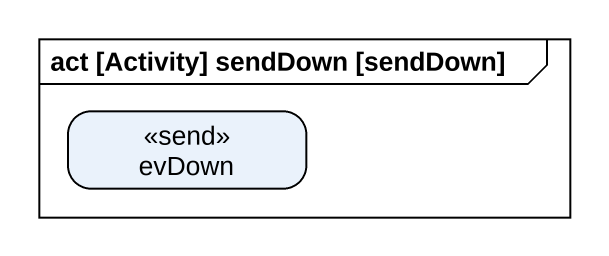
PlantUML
@startuml
mainframe act [Activity] sendDown [sendDown]
hide empty description
state evDown <<send>>
@enduml
